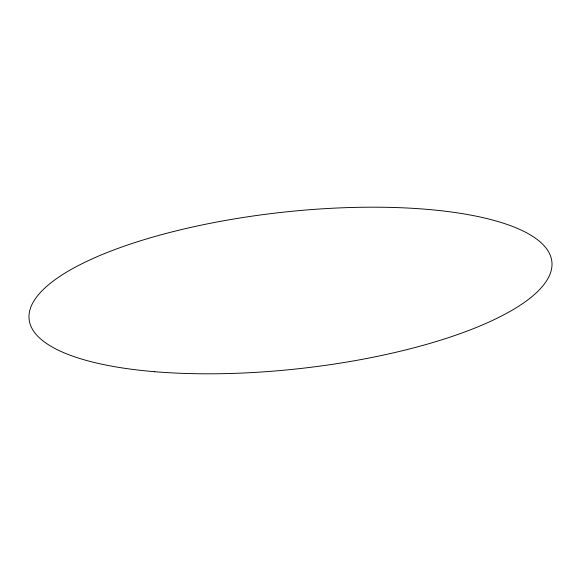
<?xml version="1.0" encoding="UTF-8"?>
<svg xmlns="http://www.w3.org/2000/svg" width="581" height="581" viewBox="0 0 581 581"><rect width="100%" height="100%" fill="white"/><g stroke="black" fill="none" stroke-linecap="round" stroke-linejoin="round"><path stroke-width="0.87" d="M154.786 371.717A262.953 78.631 -6.3 0 0 551.943 265.989A262.953 78.631 -6.3 0 0 164.772 233.794A262.953 78.631 -6.3 0 0 154.786 371.717"/></g></svg>
